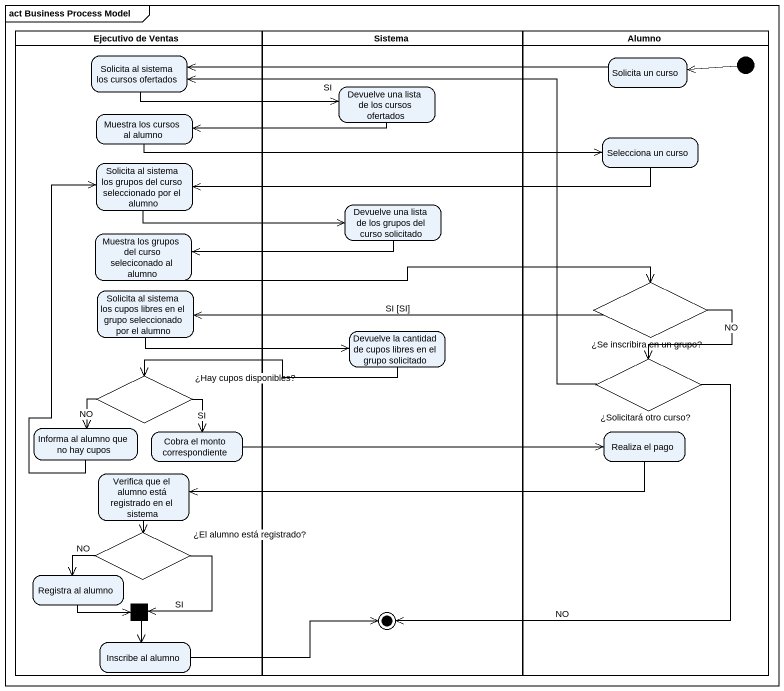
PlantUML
@startuml
mainframe act Business Process Model
hide empty description
state "Ejecutivo de Ventas" as Ejecutivo_de_Ventas <<partition>> {
  state "Solicita al sistema los cursos ofertados" as Solicita_al_sistema_los
  state "Muestra los cursos al alumno" as Muestra_los_cursos_al_alumno
  state "Solicita al sistema los grupos del curso seleccionado por el alumno" as Solicita_al_sistema_los_2
  state "Muestra los grupos del curso seleciconado al alumno" as Muestra_los_grupos_del
  state "Solicita al sistema los cupos libres en el grupo seleccionado por el alumno" as Solicita_al_sistema_los_3
  state "¿Hay cupos disponibles?" as Hay_cupos_disponibles <<choice>>
  state "Informa al alumno que no hay cupos" as Informa_al_alumno_que_no
  state "Cobra el monto correspondiente" as Cobra_el_monto
  state "Verifica que el alumno está registrado en el sistema" as Verifica_que_el_alumno_está
  state "¿El alumno está registrado?" as El_alumno_está_registrado <<choice>>
  state "Registra al alumno" as Registra_al_alumno
  state fork1 <<join>>
  state "Inscribe al alumno" as Inscribe_al_alumno
}
state Sistema <<partition>> {
  state "Devuelve una lista de los cursos ofertados" as Devuelve_una_lista_de_los
  state "Devuelve una lista de los grupos del curso solicitado" as Devuelve_una_lista_de_los_2
  state "Devuelve la cantidad de cupos libres en el grupo solicitado" as Devuelve_la_cantidad_de
  state final1 <<end>>
}
state Alumno <<partition>> {
  state "Solicita un curso" as Solicita_un_curso
  state "Selecciona un curso" as Selecciona_un_curso
  state "¿Se inscribira en un grupo?" as Se_inscribira_en_un_grupo <<choice>>
  state "¿Solicitará otro curso?" as Solicitará_otro_curso <<choice>>
  state "Realiza el pago" as Realiza_el_pago
  [*] -left-> Solicita_un_curso
}
Solicita_al_sistema_los -right-> Devuelve_una_lista_de_los
Solicita_un_curso -left-> Solicita_al_sistema_los
Devuelve_una_lista_de_los -left-> Muestra_los_cursos_al_alumno
Muestra_los_cursos_al_alumno -right-> Selecciona_un_curso
Selecciona_un_curso -left-> Solicita_al_sistema_los_2
Solicita_al_sistema_los_2 -right-> Devuelve_una_lista_de_los_2
Devuelve_una_lista_de_los_2 -left-> Muestra_los_grupos_del
Muestra_los_grupos_del -right-> Se_inscribira_en_un_grupo
Solicita_al_sistema_los_3 -right-> Devuelve_la_cantidad_de
Se_inscribira_en_un_grupo -left-> Solicita_al_sistema_los_3 : SI [SI]
Se_inscribira_en_un_grupo --> Solicitará_otro_curso : NO
Devuelve_la_cantidad_de -left-> Hay_cupos_disponibles
Solicitará_otro_curso -up-> Solicita_al_sistema_los : SI
Solicitará_otro_curso --> final1 : NO
Hay_cupos_disponibles --> Informa_al_alumno_que_no : NO
Hay_cupos_disponibles --> Cobra_el_monto : SI
Informa_al_alumno_que_no -up-> Solicita_al_sistema_los_2
Cobra_el_monto -right-> Realiza_el_pago
Realiza_el_pago -left-> Verifica_que_el_alumno_está
Verifica_que_el_alumno_está --> El_alumno_está_registrado
El_alumno_está_registrado -left-> Registra_al_alumno : NO
El_alumno_está_registrado --> fork1 : SI
Registra_al_alumno -right-> fork1
fork1 --> Inscribe_al_alumno
Inscribe_al_alumno -right-> final1
@enduml
